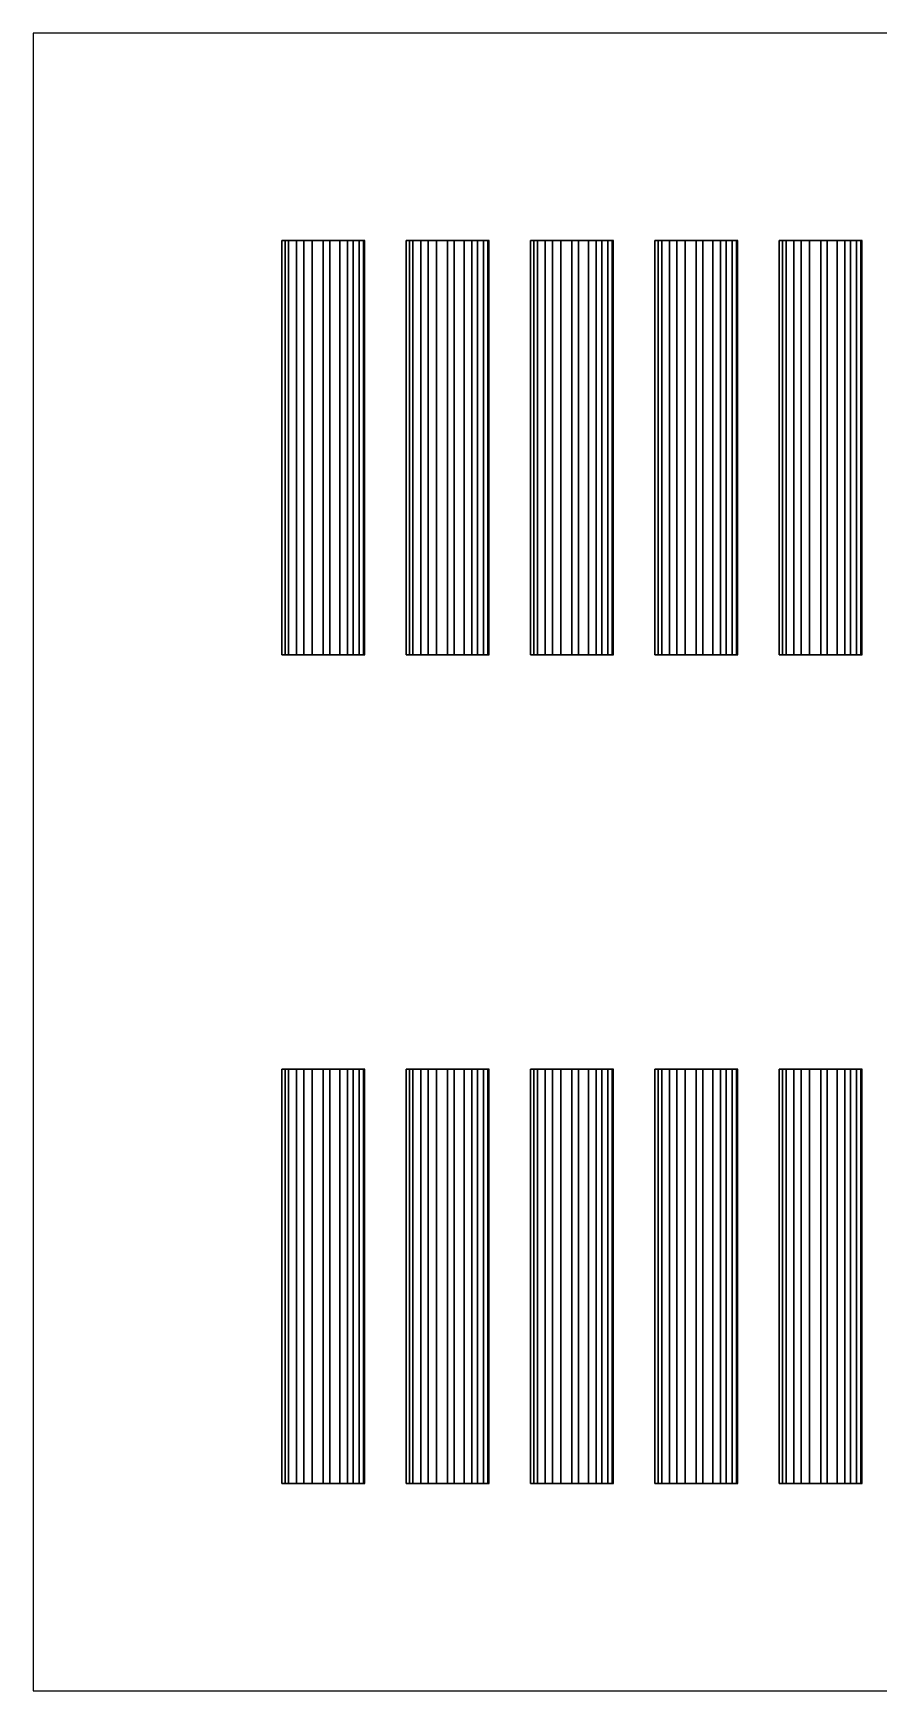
# Model space of a CAD drawing. Header units: millimetres. Extents: x 0 to 25, y -20 to 0.
# Drawn here: x 0 to 10.2, y -20 to 0 of the extents above; entities that cross this region are included whole.
import ezdxf

# ---------------------------------------------------------------- set-up
doc = ezdxf.new("R2010")
doc.units = ezdxf.units.MM

msp = doc.modelspace()

# ---------------------------------------------------------------- linework, layer by layer
at = {"extrusion": (0, 1, -2e-16)}
for centre in [(-3.5, 0.5, -2.5), (-5, 0.5, -2.5), (-6.5, 0.5, -2.5), (-8, 0.5, -2.5), (-9.5, 0.5, -2.5), (-3.5, 0.5, -7.5), (-5, 0.5, -7.5), (-6.5, 0.5, -7.5), (-8, 0.5, -7.5), (-9.5, 0.5, -7.5)]:
    msp.add_circle(centre, 0.5, dxfattribs=at)
at = {"extrusion": (0, -1, -2e-16)}
for centre in [(3.5, 0.5, 12.5), (5, 0.5, 12.5), (6.5, 0.5, 12.5), (8, 0.5, 12.5), (9.5, 0.5, 12.5), (3.5, 0.5, 17.5), (5, 0.5, 17.5), (6.5, 0.5, 17.5), (8, 0.5, 17.5), (9.5, 0.5, 17.5)]:
    msp.add_circle(centre, 0.5, dxfattribs=at)
for points in [[(25, -20), (25, 0), (0, 0), (0, -20)], [(4, -2.5, 0.5), (3.5, -2.5), (3, -2.5, 0.5), (3.5, -2.5, 1)], [(3.379, -2.5, 0.985), (3.015, -2.5, 0.621), (3, -2.5, 0.5), (3.5, -2.5, 1)], [(3.015, -2.5, 0.621), (3, -2.5, 0.5), (3.5, -2.5, 1), (3.379, -2.5, 0.985)], [(3.5, -2.5), (3, -2.5, 0.5), (3.015, -2.5, 0.379), (3.379, -2.5, 0.015)], [(3.379, -2.5, 0.015), (3.5, -2.5), (3, -2.5, 0.5), (3.015, -2.5, 0.379)], [(3.04, -7.5, 0.304), (3.001, -7.5, 0.537), (3.001, -2.5, 0.537), (3.04, -2.5, 0.304)], [(3.001, -7.5, 0.537), (3.082, -7.5, 0.774), (3.082, -2.5, 0.774), (3.001, -2.5, 0.537)], [(3.194, -2.5, 0.896), (3.104, -2.5, 0.806), (3.015, -2.5, 0.621), (3.379, -2.5, 0.985)], [(3.379, -2.5, 0.015), (3.015, -2.5, 0.379), (3.104, -2.5, 0.194), (3.194, -2.5, 0.104)], [(3.177, -7.5, 0.119), (3.04, -7.5, 0.304), (3.04, -2.5, 0.304), (3.177, -2.5, 0.119)], [(3.082, -7.5, 0.774), (3.266, -7.5, 0.942), (3.266, -2.5, 0.942), (3.082, -2.5, 0.774)], [(3.367, -7.5, 0.018), (3.177, -7.5, 0.119), (3.177, -2.5, 0.119), (3.367, -2.5, 0.018)], [(3.266, -7.5, 0.942), (3.5, -7.5, 1), (3.5, -2.5, 1), (3.266, -2.5, 0.942)], [(3.577, -7.5, 0.006), (3.367, -7.5, 0.018), (3.367, -2.5, 0.018), (3.577, -2.5, 0.006)], [(3.5, -2.5, 1), (3.5, -7.5, 1), (3.698, -7.5, 0.959), (3.698, -2.5, 0.959)], [(4, -2.5, 0.5), (3.5, -2.5), (3.621, -2.5, 0.015), (3.985, -2.5, 0.379)], [(3.985, -2.5, 0.379), (4, -2.5, 0.5), (3.5, -2.5), (3.621, -2.5, 0.015)], [(3.985, -2.5, 0.621), (3.621, -2.5, 0.985), (3.5, -2.5, 1), (4, -2.5, 0.5)], [(3.621, -2.5, 0.985), (3.5, -2.5, 1), (4, -2.5, 0.5), (3.985, -2.5, 0.621)], [(3.793, -7.5, 0.095), (3.577, -7.5, 0.006), (3.577, -2.5, 0.006), (3.793, -2.5, 0.095)], [(3.985, -2.5, 0.379), (3.621, -2.5, 0.015), (3.806, -2.5, 0.104), (3.896, -2.5, 0.194)], [(3.896, -2.5, 0.806), (3.806, -2.5, 0.896), (3.621, -2.5, 0.985), (3.985, -2.5, 0.621)], [(3.698, -2.5, 0.959), (3.698, -7.5, 0.959), (3.86, -7.5, 0.847), (3.86, -2.5, 0.847)], [(3.934, -7.5, 0.252), (3.793, -7.5, 0.095), (3.793, -2.5, 0.095), (3.934, -2.5, 0.252)], [(3.86, -7.5, 0.847), (3.984, -7.5, 0.627), (3.984, -2.5, 0.627), (3.86, -2.5, 0.847)], [(3.996, -7.5, 0.441), (3.934, -7.5, 0.252), (3.934, -2.5, 0.252), (3.996, -2.5, 0.441)], [(3.984, -7.5, 0.627), (3.996, -7.5, 0.441), (3.996, -2.5, 0.441), (3.984, -2.5, 0.627)], [(5.5, -2.5, 0.5), (5, -2.5), (4.5, -2.5, 0.5), (5, -2.5, 1)], [(4.879, -2.5, 0.985), (4.515, -2.5, 0.621), (4.5, -2.5, 0.5), (5, -2.5, 1)], [(4.515, -2.5, 0.621), (4.5, -2.5, 0.5), (5, -2.5, 1), (4.879, -2.5, 0.985)], [(5, -2.5), (4.5, -2.5, 0.5), (4.515, -2.5, 0.379), (4.879, -2.5, 0.015)], [(4.879, -2.5, 0.015), (5, -2.5), (4.5, -2.5, 0.5), (4.515, -2.5, 0.379)], [(4.54, -7.5, 0.304), (4.501, -7.5, 0.537), (4.501, -2.5, 0.537), (4.54, -2.5, 0.304)], [(4.501, -7.5, 0.537), (4.582, -7.5, 0.774), (4.582, -2.5, 0.774), (4.501, -2.5, 0.537)], [(4.694, -2.5, 0.896), (4.604, -2.5, 0.806), (4.515, -2.5, 0.621), (4.879, -2.5, 0.985)], [(4.879, -2.5, 0.015), (4.515, -2.5, 0.379), (4.604, -2.5, 0.194), (4.694, -2.5, 0.104)], [(4.677, -7.5, 0.119), (4.54, -7.5, 0.304), (4.54, -2.5, 0.304), (4.677, -2.5, 0.119)], [(4.582, -7.5, 0.774), (4.766, -7.5, 0.942), (4.766, -2.5, 0.942), (4.582, -2.5, 0.774)], [(4.867, -7.5, 0.018), (4.677, -7.5, 0.119), (4.677, -2.5, 0.119), (4.867, -2.5, 0.018)], [(4.766, -7.5, 0.942), (5, -7.5, 1), (5, -2.5, 1), (4.766, -2.5, 0.942)], [(5.077, -7.5, 0.006), (4.867, -7.5, 0.018), (4.867, -2.5, 0.018), (5.077, -2.5, 0.006)], [(5, -2.5, 1), (5, -7.5, 1), (5.198, -7.5, 0.959), (5.198, -2.5, 0.959)], [(5.5, -2.5, 0.5), (5, -2.5), (5.121, -2.5, 0.015), (5.485, -2.5, 0.379)], [(5.485, -2.5, 0.379), (5.5, -2.5, 0.5), (5, -2.5), (5.121, -2.5, 0.015)], [(5.485, -2.5, 0.621), (5.121, -2.5, 0.985), (5, -2.5, 1), (5.5, -2.5, 0.5)], [(5.121, -2.5, 0.985), (5, -2.5, 1), (5.5, -2.5, 0.5), (5.485, -2.5, 0.621)], [(5.293, -7.5, 0.095), (5.077, -7.5, 0.006), (5.077, -2.5, 0.006), (5.293, -2.5, 0.095)], [(5.485, -2.5, 0.379), (5.121, -2.5, 0.015), (5.306, -2.5, 0.104), (5.396, -2.5, 0.194)], [(5.396, -2.5, 0.806), (5.306, -2.5, 0.896), (5.121, -2.5, 0.985), (5.485, -2.5, 0.621)], [(5.198, -2.5, 0.959), (5.198, -7.5, 0.959), (5.36, -7.5, 0.847), (5.36, -2.5, 0.847)], [(5.434, -7.5, 0.252), (5.293, -7.5, 0.095), (5.293, -2.5, 0.095), (5.434, -2.5, 0.252)], [(5.36, -7.5, 0.847), (5.484, -7.5, 0.627), (5.484, -2.5, 0.627), (5.36, -2.5, 0.847)], [(5.496, -7.5, 0.441), (5.434, -7.5, 0.252), (5.434, -2.5, 0.252), (5.496, -2.5, 0.441)], [(5.484, -7.5, 0.627), (5.496, -7.5, 0.441), (5.496, -2.5, 0.441), (5.484, -2.5, 0.627)], [(7, -2.5, 0.5), (6.5, -2.5), (6, -2.5, 0.5), (6.5, -2.5, 1)], [(6.379, -2.5, 0.985), (6.015, -2.5, 0.621), (6, -2.5, 0.5), (6.5, -2.5, 1)], [(6.015, -2.5, 0.621), (6, -2.5, 0.5), (6.5, -2.5, 1), (6.379, -2.5, 0.985)], [(6.5, -2.5), (6, -2.5, 0.5), (6.015, -2.5, 0.379), (6.379, -2.5, 0.015)], [(6.379, -2.5, 0.015), (6.5, -2.5), (6, -2.5, 0.5), (6.015, -2.5, 0.379)], [(6.04, -7.5, 0.304), (6.001, -7.5, 0.537), (6.001, -2.5, 0.537), (6.04, -2.5, 0.304)], [(6.001, -7.5, 0.537), (6.082, -7.5, 0.774), (6.082, -2.5, 0.774), (6.001, -2.5, 0.537)], [(6.194, -2.5, 0.896), (6.104, -2.5, 0.806), (6.015, -2.5, 0.621), (6.379, -2.5, 0.985)], [(6.379, -2.5, 0.015), (6.015, -2.5, 0.379), (6.104, -2.5, 0.194), (6.194, -2.5, 0.104)], [(6.177, -7.5, 0.119), (6.04, -7.5, 0.304), (6.04, -2.5, 0.304), (6.177, -2.5, 0.119)], [(6.082, -7.5, 0.774), (6.266, -7.5, 0.942), (6.266, -2.5, 0.942), (6.082, -2.5, 0.774)], [(6.367, -7.5, 0.018), (6.177, -7.5, 0.119), (6.177, -2.5, 0.119), (6.367, -2.5, 0.018)], [(6.266, -7.5, 0.942), (6.5, -7.5, 1), (6.5, -2.5, 1), (6.266, -2.5, 0.942)], [(6.577, -7.5, 0.006), (6.367, -7.5, 0.018), (6.367, -2.5, 0.018), (6.577, -2.5, 0.006)], [(6.5, -2.5, 1), (6.5, -7.5, 1), (6.698, -7.5, 0.959), (6.698, -2.5, 0.959)], [(7, -2.5, 0.5), (6.5, -2.5), (6.621, -2.5, 0.015), (6.985, -2.5, 0.379)], [(6.985, -2.5, 0.379), (7, -2.5, 0.5), (6.5, -2.5), (6.621, -2.5, 0.015)], [(6.985, -2.5, 0.621), (6.621, -2.5, 0.985), (6.5, -2.5, 1), (7, -2.5, 0.5)], [(6.621, -2.5, 0.985), (6.5, -2.5, 1), (7, -2.5, 0.5), (6.985, -2.5, 0.621)], [(6.793, -7.5, 0.095), (6.577, -7.5, 0.006), (6.577, -2.5, 0.006), (6.793, -2.5, 0.095)], [(6.985, -2.5, 0.379), (6.621, -2.5, 0.015), (6.806, -2.5, 0.104), (6.896, -2.5, 0.194)], [(6.896, -2.5, 0.806), (6.806, -2.5, 0.896), (6.621, -2.5, 0.985), (6.985, -2.5, 0.621)], [(6.698, -2.5, 0.959), (6.698, -7.5, 0.959), (6.86, -7.5, 0.847), (6.86, -2.5, 0.847)], [(6.934, -7.5, 0.252), (6.793, -7.5, 0.095), (6.793, -2.5, 0.095), (6.934, -2.5, 0.252)], [(6.86, -7.5, 0.847), (6.984, -7.5, 0.627), (6.984, -2.5, 0.627), (6.86, -2.5, 0.847)], [(6.996, -7.5, 0.441), (6.934, -7.5, 0.252), (6.934, -2.5, 0.252), (6.996, -2.5, 0.441)], [(6.984, -7.5, 0.627), (6.996, -7.5, 0.441), (6.996, -2.5, 0.441), (6.984, -2.5, 0.627)], [(8.5, -2.5, 0.5), (8, -2.5), (7.5, -2.5, 0.5), (8, -2.5, 1)], [(7.879, -2.5, 0.985), (7.515, -2.5, 0.621), (7.5, -2.5, 0.5), (8, -2.5, 1)], [(7.515, -2.5, 0.621), (7.5, -2.5, 0.5), (8, -2.5, 1), (7.879, -2.5, 0.985)], [(8, -2.5), (7.5, -2.5, 0.5), (7.515, -2.5, 0.379), (7.879, -2.5, 0.015)], [(7.879, -2.5, 0.015), (8, -2.5), (7.5, -2.5, 0.5), (7.515, -2.5, 0.379)], [(7.54, -7.5, 0.304), (7.501, -7.5, 0.537), (7.501, -2.5, 0.537), (7.54, -2.5, 0.304)], [(7.501, -7.5, 0.537), (7.582, -7.5, 0.774), (7.582, -2.5, 0.774), (7.501, -2.5, 0.537)], [(7.694, -2.5, 0.896), (7.604, -2.5, 0.806), (7.515, -2.5, 0.621), (7.879, -2.5, 0.985)], [(7.879, -2.5, 0.015), (7.515, -2.5, 0.379), (7.604, -2.5, 0.194), (7.694, -2.5, 0.104)], [(7.677, -7.5, 0.119), (7.54, -7.5, 0.304), (7.54, -2.5, 0.304), (7.677, -2.5, 0.119)], [(7.582, -7.5, 0.774), (7.766, -7.5, 0.942), (7.766, -2.5, 0.942), (7.582, -2.5, 0.774)], [(7.867, -7.5, 0.018), (7.677, -7.5, 0.119), (7.677, -2.5, 0.119), (7.867, -2.5, 0.018)], [(7.766, -7.5, 0.942), (8, -7.5, 1), (8, -2.5, 1), (7.766, -2.5, 0.942)], [(8.077, -7.5, 0.006), (7.867, -7.5, 0.018), (7.867, -2.5, 0.018), (8.077, -2.5, 0.006)], [(8, -2.5, 1), (8, -7.5, 1), (8.198, -7.5, 0.959), (8.198, -2.5, 0.959)], [(8.5, -2.5, 0.5), (8, -2.5), (8.121, -2.5, 0.015), (8.485, -2.5, 0.379)], [(8.485, -2.5, 0.379), (8.5, -2.5, 0.5), (8, -2.5), (8.121, -2.5, 0.015)], [(8.485, -2.5, 0.621), (8.121, -2.5, 0.985), (8, -2.5, 1), (8.5, -2.5, 0.5)], [(8.121, -2.5, 0.985), (8, -2.5, 1), (8.5, -2.5, 0.5), (8.485, -2.5, 0.621)], [(8.293, -7.5, 0.095), (8.077, -7.5, 0.006), (8.077, -2.5, 0.006), (8.293, -2.5, 0.095)], [(8.485, -2.5, 0.379), (8.121, -2.5, 0.015), (8.306, -2.5, 0.104), (8.396, -2.5, 0.194)], [(8.396, -2.5, 0.806), (8.306, -2.5, 0.896), (8.121, -2.5, 0.985), (8.485, -2.5, 0.621)], [(8.198, -2.5, 0.959), (8.198, -7.5, 0.959), (8.36, -7.5, 0.847), (8.36, -2.5, 0.847)], [(8.434, -7.5, 0.252), (8.293, -7.5, 0.095), (8.293, -2.5, 0.095), (8.434, -2.5, 0.252)], [(8.36, -7.5, 0.847), (8.484, -7.5, 0.627), (8.484, -2.5, 0.627), (8.36, -2.5, 0.847)], [(8.496, -7.5, 0.441), (8.434, -7.5, 0.252), (8.434, -2.5, 0.252), (8.496, -2.5, 0.441)], [(8.484, -7.5, 0.627), (8.496, -7.5, 0.441), (8.496, -2.5, 0.441), (8.484, -2.5, 0.627)], [(10, -2.5, 0.5), (9.5, -2.5), (9, -2.5, 0.5), (9.5, -2.5, 1)], [(9.379, -2.5, 0.985), (9.015, -2.5, 0.621), (9, -2.5, 0.5), (9.5, -2.5, 1)], [(9.015, -2.5, 0.621), (9, -2.5, 0.5), (9.5, -2.5, 1), (9.379, -2.5, 0.985)], [(9.5, -2.5), (9, -2.5, 0.5), (9.015, -2.5, 0.379), (9.379, -2.5, 0.015)], [(9.379, -2.5, 0.015), (9.5, -2.5), (9, -2.5, 0.5), (9.015, -2.5, 0.379)], [(9.04, -7.5, 0.304), (9.001, -7.5, 0.537), (9.001, -2.5, 0.537), (9.04, -2.5, 0.304)], [(9.001, -7.5, 0.537), (9.082, -7.5, 0.774), (9.082, -2.5, 0.774), (9.001, -2.5, 0.537)], [(9.194, -2.5, 0.896), (9.104, -2.5, 0.806), (9.015, -2.5, 0.621), (9.379, -2.5, 0.985)], [(9.379, -2.5, 0.015), (9.015, -2.5, 0.379), (9.104, -2.5, 0.194), (9.194, -2.5, 0.104)], [(9.177, -7.5, 0.119), (9.04, -7.5, 0.304), (9.04, -2.5, 0.304), (9.177, -2.5, 0.119)], [(9.082, -7.5, 0.774), (9.266, -7.5, 0.942), (9.266, -2.5, 0.942), (9.082, -2.5, 0.774)], [(9.367, -7.5, 0.018), (9.177, -7.5, 0.119), (9.177, -2.5, 0.119), (9.367, -2.5, 0.018)], [(9.266, -7.5, 0.942), (9.5, -7.5, 1), (9.5, -2.5, 1), (9.266, -2.5, 0.942)], [(9.577, -7.5, 0.006), (9.367, -7.5, 0.018), (9.367, -2.5, 0.018), (9.577, -2.5, 0.006)], [(9.5, -2.5, 1), (9.5, -7.5, 1), (9.698, -7.5, 0.959), (9.698, -2.5, 0.959)], [(10, -2.5, 0.5), (9.5, -2.5), (9.621, -2.5, 0.015), (9.985, -2.5, 0.379)], [(9.985, -2.5, 0.379), (10, -2.5, 0.5), (9.5, -2.5), (9.621, -2.5, 0.015)], [(9.985, -2.5, 0.621), (9.621, -2.5, 0.985), (9.5, -2.5, 1), (10, -2.5, 0.5)], [(9.621, -2.5, 0.985), (9.5, -2.5, 1), (10, -2.5, 0.5), (9.985, -2.5, 0.621)], [(9.793, -7.5, 0.095), (9.577, -7.5, 0.006), (9.577, -2.5, 0.006), (9.793, -2.5, 0.095)], [(9.985, -2.5, 0.379), (9.621, -2.5, 0.015), (9.806, -2.5, 0.104), (9.896, -2.5, 0.194)], [(9.896, -2.5, 0.806), (9.806, -2.5, 0.896), (9.621, -2.5, 0.985), (9.985, -2.5, 0.621)], [(9.698, -2.5, 0.959), (9.698, -7.5, 0.959), (9.86, -7.5, 0.847), (9.86, -2.5, 0.847)], [(9.934, -7.5, 0.252), (9.793, -7.5, 0.095), (9.793, -2.5, 0.095), (9.934, -2.5, 0.252)], [(9.86, -7.5, 0.847), (9.984, -7.5, 0.627), (9.984, -2.5, 0.627), (9.86, -2.5, 0.847)], [(9.996, -7.5, 0.441), (9.934, -7.5, 0.252), (9.934, -2.5, 0.252), (9.996, -2.5, 0.441)], [(9.984, -7.5, 0.627), (9.996, -7.5, 0.441), (9.996, -2.5, 0.441), (9.984, -2.5, 0.627)], [(4, -7.5, 0.5), (3.5, -7.5), (3, -7.5, 0.5), (3.5, -7.5, 1)], [(3.379, -7.5, 0.985), (3.015, -7.5, 0.621), (3, -7.5, 0.5), (3.5, -7.5, 1)], [(3.015, -7.5, 0.621), (3, -7.5, 0.5), (3.5, -7.5, 1), (3.379, -7.5, 0.985)], [(3.5, -7.5), (3, -7.5, 0.5), (3.015, -7.5, 0.379), (3.379, -7.5, 0.015)], [(3.379, -7.5, 0.015), (3.5, -7.5), (3, -7.5, 0.5), (3.015, -7.5, 0.379)], [(3.194, -7.5, 0.896), (3.104, -7.5, 0.806), (3.015, -7.5, 0.621), (3.379, -7.5, 0.985)], [(3.379, -7.5, 0.015), (3.015, -7.5, 0.379), (3.104, -7.5, 0.194), (3.194, -7.5, 0.104)], [(4, -7.5, 0.5), (3.5, -7.5), (3.621, -7.5, 0.015), (3.985, -7.5, 0.379)], [(3.985, -7.5, 0.379), (4, -7.5, 0.5), (3.5, -7.5), (3.621, -7.5, 0.015)], [(3.985, -7.5, 0.621), (3.621, -7.5, 0.985), (3.5, -7.5, 1), (4, -7.5, 0.5)], [(3.621, -7.5, 0.985), (3.5, -7.5, 1), (4, -7.5, 0.5), (3.985, -7.5, 0.621)], [(3.985, -7.5, 0.379), (3.621, -7.5, 0.015), (3.806, -7.5, 0.104), (3.896, -7.5, 0.194)], [(3.896, -7.5, 0.806), (3.806, -7.5, 0.896), (3.621, -7.5, 0.985), (3.985, -7.5, 0.621)], [(5.5, -7.5, 0.5), (5, -7.5), (4.5, -7.5, 0.5), (5, -7.5, 1)], [(4.879, -7.5, 0.985), (4.515, -7.5, 0.621), (4.5, -7.5, 0.5), (5, -7.5, 1)], [(4.515, -7.5, 0.621), (4.5, -7.5, 0.5), (5, -7.5, 1), (4.879, -7.5, 0.985)], [(5, -7.5), (4.5, -7.5, 0.5), (4.515, -7.5, 0.379), (4.879, -7.5, 0.015)], [(4.879, -7.5, 0.015), (5, -7.5), (4.5, -7.5, 0.5), (4.515, -7.5, 0.379)], [(4.694, -7.5, 0.896), (4.604, -7.5, 0.806), (4.515, -7.5, 0.621), (4.879, -7.5, 0.985)], [(4.879, -7.5, 0.015), (4.515, -7.5, 0.379), (4.604, -7.5, 0.194), (4.694, -7.5, 0.104)], [(5.5, -7.5, 0.5), (5, -7.5), (5.121, -7.5, 0.015), (5.485, -7.5, 0.379)], [(5.485, -7.5, 0.379), (5.5, -7.5, 0.5), (5, -7.5), (5.121, -7.5, 0.015)], [(5.485, -7.5, 0.621), (5.121, -7.5, 0.985), (5, -7.5, 1), (5.5, -7.5, 0.5)], [(5.121, -7.5, 0.985), (5, -7.5, 1), (5.5, -7.5, 0.5), (5.485, -7.5, 0.621)], [(5.485, -7.5, 0.379), (5.121, -7.5, 0.015), (5.306, -7.5, 0.104), (5.396, -7.5, 0.194)], [(5.396, -7.5, 0.806), (5.306, -7.5, 0.896), (5.121, -7.5, 0.985), (5.485, -7.5, 0.621)], [(7, -7.5, 0.5), (6.5, -7.5), (6, -7.5, 0.5), (6.5, -7.5, 1)], [(6.379, -7.5, 0.985), (6.015, -7.5, 0.621), (6, -7.5, 0.5), (6.5, -7.5, 1)], [(6.015, -7.5, 0.621), (6, -7.5, 0.5), (6.5, -7.5, 1), (6.379, -7.5, 0.985)], [(6.5, -7.5), (6, -7.5, 0.5), (6.015, -7.5, 0.379), (6.379, -7.5, 0.015)], [(6.379, -7.5, 0.015), (6.5, -7.5), (6, -7.5, 0.5), (6.015, -7.5, 0.379)], [(6.194, -7.5, 0.896), (6.104, -7.5, 0.806), (6.015, -7.5, 0.621), (6.379, -7.5, 0.985)], [(6.379, -7.5, 0.015), (6.015, -7.5, 0.379), (6.104, -7.5, 0.194), (6.194, -7.5, 0.104)], [(7, -7.5, 0.5), (6.5, -7.5), (6.621, -7.5, 0.015), (6.985, -7.5, 0.379)], [(6.985, -7.5, 0.379), (7, -7.5, 0.5), (6.5, -7.5), (6.621, -7.5, 0.015)], [(6.985, -7.5, 0.621), (6.621, -7.5, 0.985), (6.5, -7.5, 1), (7, -7.5, 0.5)], [(6.621, -7.5, 0.985), (6.5, -7.5, 1), (7, -7.5, 0.5), (6.985, -7.5, 0.621)], [(6.985, -7.5, 0.379), (6.621, -7.5, 0.015), (6.806, -7.5, 0.104), (6.896, -7.5, 0.194)], [(6.896, -7.5, 0.806), (6.806, -7.5, 0.896), (6.621, -7.5, 0.985), (6.985, -7.5, 0.621)], [(8.5, -7.5, 0.5), (8, -7.5), (7.5, -7.5, 0.5), (8, -7.5, 1)], [(7.879, -7.5, 0.985), (7.515, -7.5, 0.621), (7.5, -7.5, 0.5), (8, -7.5, 1)], [(7.515, -7.5, 0.621), (7.5, -7.5, 0.5), (8, -7.5, 1), (7.879, -7.5, 0.985)], [(8, -7.5), (7.5, -7.5, 0.5), (7.515, -7.5, 0.379), (7.879, -7.5, 0.015)], [(7.879, -7.5, 0.015), (8, -7.5), (7.5, -7.5, 0.5), (7.515, -7.5, 0.379)], [(7.694, -7.5, 0.896), (7.604, -7.5, 0.806), (7.515, -7.5, 0.621), (7.879, -7.5, 0.985)], [(7.879, -7.5, 0.015), (7.515, -7.5, 0.379), (7.604, -7.5, 0.194), (7.694, -7.5, 0.104)], [(8.5, -7.5, 0.5), (8, -7.5), (8.121, -7.5, 0.015), (8.485, -7.5, 0.379)], [(8.485, -7.5, 0.379), (8.5, -7.5, 0.5), (8, -7.5), (8.121, -7.5, 0.015)], [(8.485, -7.5, 0.621), (8.121, -7.5, 0.985), (8, -7.5, 1), (8.5, -7.5, 0.5)], [(8.121, -7.5, 0.985), (8, -7.5, 1), (8.5, -7.5, 0.5), (8.485, -7.5, 0.621)], [(8.485, -7.5, 0.379), (8.121, -7.5, 0.015), (8.306, -7.5, 0.104), (8.396, -7.5, 0.194)], [(8.396, -7.5, 0.806), (8.306, -7.5, 0.896), (8.121, -7.5, 0.985), (8.485, -7.5, 0.621)], [(10, -7.5, 0.5), (9.5, -7.5), (9, -7.5, 0.5), (9.5, -7.5, 1)], [(9.379, -7.5, 0.985), (9.015, -7.5, 0.621), (9, -7.5, 0.5), (9.5, -7.5, 1)], [(9.015, -7.5, 0.621), (9, -7.5, 0.5), (9.5, -7.5, 1), (9.379, -7.5, 0.985)], [(9.5, -7.5), (9, -7.5, 0.5), (9.015, -7.5, 0.379), (9.379, -7.5, 0.015)], [(9.379, -7.5, 0.015), (9.5, -7.5), (9, -7.5, 0.5), (9.015, -7.5, 0.379)], [(9.194, -7.5, 0.896), (9.104, -7.5, 0.806), (9.015, -7.5, 0.621), (9.379, -7.5, 0.985)], [(9.379, -7.5, 0.015), (9.015, -7.5, 0.379), (9.104, -7.5, 0.194), (9.194, -7.5, 0.104)], [(10, -7.5, 0.5), (9.5, -7.5), (9.621, -7.5, 0.015), (9.985, -7.5, 0.379)], [(9.985, -7.5, 0.379), (10, -7.5, 0.5), (9.5, -7.5), (9.621, -7.5, 0.015)], [(9.985, -7.5, 0.621), (9.621, -7.5, 0.985), (9.5, -7.5, 1), (10, -7.5, 0.5)], [(9.621, -7.5, 0.985), (9.5, -7.5, 1), (10, -7.5, 0.5), (9.985, -7.5, 0.621)], [(9.985, -7.5, 0.379), (9.621, -7.5, 0.015), (9.806, -7.5, 0.104), (9.896, -7.5, 0.194)], [(9.896, -7.5, 0.806), (9.806, -7.5, 0.896), (9.621, -7.5, 0.985), (9.985, -7.5, 0.621)], [(3.5, -12.5, 1), (3, -12.5, 0.5), (3.5, -12.5), (4, -12.5, 0.5)], [(3.5, -12.5, 1), (3, -12.5, 0.5), (3.015, -12.5, 0.621), (3.379, -12.5, 0.985)], [(3.379, -12.5, 0.985), (3.5, -12.5, 1), (3, -12.5, 0.5), (3.015, -12.5, 0.621)], [(3.379, -12.5, 0.015), (3.015, -12.5, 0.379), (3, -12.5, 0.5), (3.5, -12.5)], [(3.015, -12.5, 0.379), (3, -12.5, 0.5), (3.5, -12.5), (3.379, -12.5, 0.015)], [(3.04, -17.5, 0.304), (3.001, -17.5, 0.537), (3.001, -12.5, 0.537), (3.04, -12.5, 0.304)], [(3.001, -17.5, 0.537), (3.082, -17.5, 0.774), (3.082, -12.5, 0.774), (3.001, -12.5, 0.537)], [(3.379, -12.5, 0.985), (3.015, -12.5, 0.621), (3.104, -12.5, 0.806), (3.194, -12.5, 0.896)], [(3.194, -12.5, 0.104), (3.104, -12.5, 0.194), (3.015, -12.5, 0.379), (3.379, -12.5, 0.015)], [(3.177, -17.5, 0.119), (3.04, -17.5, 0.304), (3.04, -12.5, 0.304), (3.177, -12.5, 0.119)], [(3.082, -17.5, 0.774), (3.266, -17.5, 0.942), (3.266, -12.5, 0.942), (3.082, -12.5, 0.774)], [(3.367, -17.5, 0.018), (3.177, -17.5, 0.119), (3.177, -12.5, 0.119), (3.367, -12.5, 0.018)], [(3.266, -17.5, 0.942), (3.5, -17.5, 1), (3.5, -12.5, 1), (3.266, -12.5, 0.942)], [(3.577, -17.5, 0.006), (3.367, -17.5, 0.018), (3.367, -12.5, 0.018), (3.577, -12.5, 0.006)], [(3.698, -17.5, 0.959), (3.698, -12.5, 0.959), (3.5, -12.5, 1), (3.5, -17.5, 1)], [(3.985, -12.5, 0.379), (3.621, -12.5, 0.015), (3.5, -12.5), (4, -12.5, 0.5)], [(3.621, -12.5, 0.015), (3.5, -12.5), (4, -12.5, 0.5), (3.985, -12.5, 0.379)], [(4, -12.5, 0.5), (3.5, -12.5, 1), (3.621, -12.5, 0.985), (3.985, -12.5, 0.621)], [(3.985, -12.5, 0.621), (4, -12.5, 0.5), (3.5, -12.5, 1), (3.621, -12.5, 0.985)], [(3.793, -17.5, 0.095), (3.577, -17.5, 0.006), (3.577, -12.5, 0.006), (3.793, -12.5, 0.095)], [(3.896, -12.5, 0.194), (3.806, -12.5, 0.104), (3.621, -12.5, 0.015), (3.985, -12.5, 0.379)], [(3.985, -12.5, 0.621), (3.621, -12.5, 0.985), (3.806, -12.5, 0.896), (3.896, -12.5, 0.806)], [(3.86, -17.5, 0.847), (3.86, -12.5, 0.847), (3.698, -12.5, 0.959), (3.698, -17.5, 0.959)], [(3.934, -17.5, 0.252), (3.793, -17.5, 0.095), (3.793, -12.5, 0.095), (3.934, -12.5, 0.252)], [(3.86, -17.5, 0.847), (3.984, -17.5, 0.627), (3.984, -12.5, 0.627), (3.86, -12.5, 0.847)], [(3.996, -17.5, 0.441), (3.934, -17.5, 0.252), (3.934, -12.5, 0.252), (3.996, -12.5, 0.441)], [(3.984, -17.5, 0.627), (3.996, -17.5, 0.441), (3.996, -12.5, 0.441), (3.984, -12.5, 0.627)], [(5, -12.5, 1), (4.5, -12.5, 0.5), (5, -12.5), (5.5, -12.5, 0.5)], [(5, -12.5, 1), (4.5, -12.5, 0.5), (4.515, -12.5, 0.621), (4.879, -12.5, 0.985)], [(4.879, -12.5, 0.985), (5, -12.5, 1), (4.5, -12.5, 0.5), (4.515, -12.5, 0.621)], [(4.879, -12.5, 0.015), (4.515, -12.5, 0.379), (4.5, -12.5, 0.5), (5, -12.5)], [(4.515, -12.5, 0.379), (4.5, -12.5, 0.5), (5, -12.5), (4.879, -12.5, 0.015)], [(4.54, -17.5, 0.304), (4.501, -17.5, 0.537), (4.501, -12.5, 0.537), (4.54, -12.5, 0.304)], [(4.501, -17.5, 0.537), (4.582, -17.5, 0.774), (4.582, -12.5, 0.774), (4.501, -12.5, 0.537)], [(4.879, -12.5, 0.985), (4.515, -12.5, 0.621), (4.604, -12.5, 0.806), (4.694, -12.5, 0.896)], [(4.694, -12.5, 0.104), (4.604, -12.5, 0.194), (4.515, -12.5, 0.379), (4.879, -12.5, 0.015)], [(4.677, -17.5, 0.119), (4.54, -17.5, 0.304), (4.54, -12.5, 0.304), (4.677, -12.5, 0.119)], [(4.582, -17.5, 0.774), (4.766, -17.5, 0.942), (4.766, -12.5, 0.942), (4.582, -12.5, 0.774)], [(4.867, -17.5, 0.018), (4.677, -17.5, 0.119), (4.677, -12.5, 0.119), (4.867, -12.5, 0.018)], [(4.766, -17.5, 0.942), (5, -17.5, 1), (5, -12.5, 1), (4.766, -12.5, 0.942)], [(5.077, -17.5, 0.006), (4.867, -17.5, 0.018), (4.867, -12.5, 0.018), (5.077, -12.5, 0.006)], [(5.198, -17.5, 0.959), (5.198, -12.5, 0.959), (5, -12.5, 1), (5, -17.5, 1)], [(5.485, -12.5, 0.379), (5.121, -12.5, 0.015), (5, -12.5), (5.5, -12.5, 0.5)], [(5.121, -12.5, 0.015), (5, -12.5), (5.5, -12.5, 0.5), (5.485, -12.5, 0.379)], [(5.5, -12.5, 0.5), (5, -12.5, 1), (5.121, -12.5, 0.985), (5.485, -12.5, 0.621)], [(5.485, -12.5, 0.621), (5.5, -12.5, 0.5), (5, -12.5, 1), (5.121, -12.5, 0.985)], [(5.293, -17.5, 0.095), (5.077, -17.5, 0.006), (5.077, -12.5, 0.006), (5.293, -12.5, 0.095)], [(5.396, -12.5, 0.194), (5.306, -12.5, 0.104), (5.121, -12.5, 0.015), (5.485, -12.5, 0.379)], [(5.485, -12.5, 0.621), (5.121, -12.5, 0.985), (5.306, -12.5, 0.896), (5.396, -12.5, 0.806)], [(5.36, -17.5, 0.847), (5.36, -12.5, 0.847), (5.198, -12.5, 0.959), (5.198, -17.5, 0.959)], [(5.434, -17.5, 0.252), (5.293, -17.5, 0.095), (5.293, -12.5, 0.095), (5.434, -12.5, 0.252)], [(5.36, -17.5, 0.847), (5.484, -17.5, 0.627), (5.484, -12.5, 0.627), (5.36, -12.5, 0.847)], [(5.496, -17.5, 0.441), (5.434, -17.5, 0.252), (5.434, -12.5, 0.252), (5.496, -12.5, 0.441)], [(5.484, -17.5, 0.627), (5.496, -17.5, 0.441), (5.496, -12.5, 0.441), (5.484, -12.5, 0.627)], [(6.5, -12.5, 1), (6, -12.5, 0.5), (6.5, -12.5), (7, -12.5, 0.5)], [(6.5, -12.5, 1), (6, -12.5, 0.5), (6.015, -12.5, 0.621), (6.379, -12.5, 0.985)], [(6.379, -12.5, 0.985), (6.5, -12.5, 1), (6, -12.5, 0.5), (6.015, -12.5, 0.621)], [(6.379, -12.5, 0.015), (6.015, -12.5, 0.379), (6, -12.5, 0.5), (6.5, -12.5)], [(6.015, -12.5, 0.379), (6, -12.5, 0.5), (6.5, -12.5), (6.379, -12.5, 0.015)], [(6.04, -17.5, 0.304), (6.001, -17.5, 0.537), (6.001, -12.5, 0.537), (6.04, -12.5, 0.304)], [(6.001, -17.5, 0.537), (6.082, -17.5, 0.774), (6.082, -12.5, 0.774), (6.001, -12.5, 0.537)], [(6.379, -12.5, 0.985), (6.015, -12.5, 0.621), (6.104, -12.5, 0.806), (6.194, -12.5, 0.896)], [(6.194, -12.5, 0.104), (6.104, -12.5, 0.194), (6.015, -12.5, 0.379), (6.379, -12.5, 0.015)], [(6.177, -17.5, 0.119), (6.04, -17.5, 0.304), (6.04, -12.5, 0.304), (6.177, -12.5, 0.119)], [(6.082, -17.5, 0.774), (6.266, -17.5, 0.942), (6.266, -12.5, 0.942), (6.082, -12.5, 0.774)], [(6.367, -17.5, 0.018), (6.177, -17.5, 0.119), (6.177, -12.5, 0.119), (6.367, -12.5, 0.018)], [(6.266, -17.5, 0.942), (6.5, -17.5, 1), (6.5, -12.5, 1), (6.266, -12.5, 0.942)], [(6.577, -17.5, 0.006), (6.367, -17.5, 0.018), (6.367, -12.5, 0.018), (6.577, -12.5, 0.006)], [(6.698, -17.5, 0.959), (6.698, -12.5, 0.959), (6.5, -12.5, 1), (6.5, -17.5, 1)], [(6.985, -12.5, 0.379), (6.621, -12.5, 0.015), (6.5, -12.5), (7, -12.5, 0.5)], [(6.621, -12.5, 0.015), (6.5, -12.5), (7, -12.5, 0.5), (6.985, -12.5, 0.379)], [(7, -12.5, 0.5), (6.5, -12.5, 1), (6.621, -12.5, 0.985), (6.985, -12.5, 0.621)], [(6.985, -12.5, 0.621), (7, -12.5, 0.5), (6.5, -12.5, 1), (6.621, -12.5, 0.985)], [(6.793, -17.5, 0.095), (6.577, -17.5, 0.006), (6.577, -12.5, 0.006), (6.793, -12.5, 0.095)], [(6.896, -12.5, 0.194), (6.806, -12.5, 0.104), (6.621, -12.5, 0.015), (6.985, -12.5, 0.379)], [(6.985, -12.5, 0.621), (6.621, -12.5, 0.985), (6.806, -12.5, 0.896), (6.896, -12.5, 0.806)], [(6.86, -17.5, 0.847), (6.86, -12.5, 0.847), (6.698, -12.5, 0.959), (6.698, -17.5, 0.959)], [(6.934, -17.5, 0.252), (6.793, -17.5, 0.095), (6.793, -12.5, 0.095), (6.934, -12.5, 0.252)], [(6.86, -17.5, 0.847), (6.984, -17.5, 0.627), (6.984, -12.5, 0.627), (6.86, -12.5, 0.847)], [(6.996, -17.5, 0.441), (6.934, -17.5, 0.252), (6.934, -12.5, 0.252), (6.996, -12.5, 0.441)], [(6.984, -17.5, 0.627), (6.996, -17.5, 0.441), (6.996, -12.5, 0.441), (6.984, -12.5, 0.627)], [(8, -12.5, 1), (7.5, -12.5, 0.5), (8, -12.5), (8.5, -12.5, 0.5)], [(8, -12.5, 1), (7.5, -12.5, 0.5), (7.515, -12.5, 0.621), (7.879, -12.5, 0.985)], [(7.879, -12.5, 0.985), (8, -12.5, 1), (7.5, -12.5, 0.5), (7.515, -12.5, 0.621)], [(7.879, -12.5, 0.015), (7.515, -12.5, 0.379), (7.5, -12.5, 0.5), (8, -12.5)], [(7.515, -12.5, 0.379), (7.5, -12.5, 0.5), (8, -12.5), (7.879, -12.5, 0.015)], [(7.54, -17.5, 0.304), (7.501, -17.5, 0.537), (7.501, -12.5, 0.537), (7.54, -12.5, 0.304)], [(7.501, -17.5, 0.537), (7.582, -17.5, 0.774), (7.582, -12.5, 0.774), (7.501, -12.5, 0.537)], [(7.879, -12.5, 0.985), (7.515, -12.5, 0.621), (7.604, -12.5, 0.806), (7.694, -12.5, 0.896)], [(7.694, -12.5, 0.104), (7.604, -12.5, 0.194), (7.515, -12.5, 0.379), (7.879, -12.5, 0.015)], [(7.677, -17.5, 0.119), (7.54, -17.5, 0.304), (7.54, -12.5, 0.304), (7.677, -12.5, 0.119)], [(7.582, -17.5, 0.774), (7.766, -17.5, 0.942), (7.766, -12.5, 0.942), (7.582, -12.5, 0.774)], [(7.867, -17.5, 0.018), (7.677, -17.5, 0.119), (7.677, -12.5, 0.119), (7.867, -12.5, 0.018)], [(7.766, -17.5, 0.942), (8, -17.5, 1), (8, -12.5, 1), (7.766, -12.5, 0.942)], [(8.077, -17.5, 0.006), (7.867, -17.5, 0.018), (7.867, -12.5, 0.018), (8.077, -12.5, 0.006)], [(8.198, -17.5, 0.959), (8.198, -12.5, 0.959), (8, -12.5, 1), (8, -17.5, 1)], [(8.485, -12.5, 0.379), (8.121, -12.5, 0.015), (8, -12.5), (8.5, -12.5, 0.5)], [(8.121, -12.5, 0.015), (8, -12.5), (8.5, -12.5, 0.5), (8.485, -12.5, 0.379)], [(8.5, -12.5, 0.5), (8, -12.5, 1), (8.121, -12.5, 0.985), (8.485, -12.5, 0.621)], [(8.485, -12.5, 0.621), (8.5, -12.5, 0.5), (8, -12.5, 1), (8.121, -12.5, 0.985)], [(8.293, -17.5, 0.095), (8.077, -17.5, 0.006), (8.077, -12.5, 0.006), (8.293, -12.5, 0.095)], [(8.396, -12.5, 0.194), (8.306, -12.5, 0.104), (8.121, -12.5, 0.015), (8.485, -12.5, 0.379)], [(8.485, -12.5, 0.621), (8.121, -12.5, 0.985), (8.306, -12.5, 0.896), (8.396, -12.5, 0.806)], [(8.36, -17.5, 0.847), (8.36, -12.5, 0.847), (8.198, -12.5, 0.959), (8.198, -17.5, 0.959)], [(8.434, -17.5, 0.252), (8.293, -17.5, 0.095), (8.293, -12.5, 0.095), (8.434, -12.5, 0.252)], [(8.36, -17.5, 0.847), (8.484, -17.5, 0.627), (8.484, -12.5, 0.627), (8.36, -12.5, 0.847)], [(8.496, -17.5, 0.441), (8.434, -17.5, 0.252), (8.434, -12.5, 0.252), (8.496, -12.5, 0.441)], [(8.484, -17.5, 0.627), (8.496, -17.5, 0.441), (8.496, -12.5, 0.441), (8.484, -12.5, 0.627)], [(9.5, -12.5, 1), (9, -12.5, 0.5), (9.5, -12.5), (10, -12.5, 0.5)], [(9.5, -12.5, 1), (9, -12.5, 0.5), (9.015, -12.5, 0.621), (9.379, -12.5, 0.985)], [(9.379, -12.5, 0.985), (9.5, -12.5, 1), (9, -12.5, 0.5), (9.015, -12.5, 0.621)], [(9.379, -12.5, 0.015), (9.015, -12.5, 0.379), (9, -12.5, 0.5), (9.5, -12.5)], [(9.015, -12.5, 0.379), (9, -12.5, 0.5), (9.5, -12.5), (9.379, -12.5, 0.015)], [(9.04, -17.5, 0.304), (9.001, -17.5, 0.537), (9.001, -12.5, 0.537), (9.04, -12.5, 0.304)], [(9.001, -17.5, 0.537), (9.082, -17.5, 0.774), (9.082, -12.5, 0.774), (9.001, -12.5, 0.537)], [(9.379, -12.5, 0.985), (9.015, -12.5, 0.621), (9.104, -12.5, 0.806), (9.194, -12.5, 0.896)], [(9.194, -12.5, 0.104), (9.104, -12.5, 0.194), (9.015, -12.5, 0.379), (9.379, -12.5, 0.015)], [(9.177, -17.5, 0.119), (9.04, -17.5, 0.304), (9.04, -12.5, 0.304), (9.177, -12.5, 0.119)], [(9.082, -17.5, 0.774), (9.266, -17.5, 0.942), (9.266, -12.5, 0.942), (9.082, -12.5, 0.774)], [(9.367, -17.5, 0.018), (9.177, -17.5, 0.119), (9.177, -12.5, 0.119), (9.367, -12.5, 0.018)], [(9.266, -17.5, 0.942), (9.5, -17.5, 1), (9.5, -12.5, 1), (9.266, -12.5, 0.942)], [(9.577, -17.5, 0.006), (9.367, -17.5, 0.018), (9.367, -12.5, 0.018), (9.577, -12.5, 0.006)], [(9.698, -17.5, 0.959), (9.698, -12.5, 0.959), (9.5, -12.5, 1), (9.5, -17.5, 1)], [(9.985, -12.5, 0.379), (9.621, -12.5, 0.015), (9.5, -12.5), (10, -12.5, 0.5)], [(9.621, -12.5, 0.015), (9.5, -12.5), (10, -12.5, 0.5), (9.985, -12.5, 0.379)], [(10, -12.5, 0.5), (9.5, -12.5, 1), (9.621, -12.5, 0.985), (9.985, -12.5, 0.621)], [(9.985, -12.5, 0.621), (10, -12.5, 0.5), (9.5, -12.5, 1), (9.621, -12.5, 0.985)], [(9.793, -17.5, 0.095), (9.577, -17.5, 0.006), (9.577, -12.5, 0.006), (9.793, -12.5, 0.095)], [(9.896, -12.5, 0.194), (9.806, -12.5, 0.104), (9.621, -12.5, 0.015), (9.985, -12.5, 0.379)], [(9.985, -12.5, 0.621), (9.621, -12.5, 0.985), (9.806, -12.5, 0.896), (9.896, -12.5, 0.806)], [(9.86, -17.5, 0.847), (9.86, -12.5, 0.847), (9.698, -12.5, 0.959), (9.698, -17.5, 0.959)], [(9.934, -17.5, 0.252), (9.793, -17.5, 0.095), (9.793, -12.5, 0.095), (9.934, -12.5, 0.252)], [(9.86, -17.5, 0.847), (9.984, -17.5, 0.627), (9.984, -12.5, 0.627), (9.86, -12.5, 0.847)], [(9.996, -17.5, 0.441), (9.934, -17.5, 0.252), (9.934, -12.5, 0.252), (9.996, -12.5, 0.441)], [(9.984, -17.5, 0.627), (9.996, -17.5, 0.441), (9.996, -12.5, 0.441), (9.984, -12.5, 0.627)], [(3.5, -17.5, 1), (3, -17.5, 0.5), (3.5, -17.5), (4, -17.5, 0.5)], [(3.5, -17.5, 1), (3, -17.5, 0.5), (3.015, -17.5, 0.621), (3.379, -17.5, 0.985)], [(3.379, -17.5, 0.985), (3.5, -17.5, 1), (3, -17.5, 0.5), (3.015, -17.5, 0.621)], [(3.379, -17.5, 0.015), (3.015, -17.5, 0.379), (3, -17.5, 0.5), (3.5, -17.5)], [(3.015, -17.5, 0.379), (3, -17.5, 0.5), (3.5, -17.5), (3.379, -17.5, 0.015)], [(3.379, -17.5, 0.985), (3.015, -17.5, 0.621), (3.104, -17.5, 0.806), (3.194, -17.5, 0.896)], [(3.194, -17.5, 0.104), (3.104, -17.5, 0.194), (3.015, -17.5, 0.379), (3.379, -17.5, 0.015)], [(3.985, -17.5, 0.379), (3.621, -17.5, 0.015), (3.5, -17.5), (4, -17.5, 0.5)], [(3.621, -17.5, 0.015), (3.5, -17.5), (4, -17.5, 0.5), (3.985, -17.5, 0.379)], [(4, -17.5, 0.5), (3.5, -17.5, 1), (3.621, -17.5, 0.985), (3.985, -17.5, 0.621)], [(3.985, -17.5, 0.621), (4, -17.5, 0.5), (3.5, -17.5, 1), (3.621, -17.5, 0.985)], [(3.896, -17.5, 0.194), (3.806, -17.5, 0.104), (3.621, -17.5, 0.015), (3.985, -17.5, 0.379)], [(3.985, -17.5, 0.621), (3.621, -17.5, 0.985), (3.806, -17.5, 0.896), (3.896, -17.5, 0.806)], [(5, -17.5, 1), (4.5, -17.5, 0.5), (5, -17.5), (5.5, -17.5, 0.5)], [(5, -17.5, 1), (4.5, -17.5, 0.5), (4.515, -17.5, 0.621), (4.879, -17.5, 0.985)], [(4.879, -17.5, 0.985), (5, -17.5, 1), (4.5, -17.5, 0.5), (4.515, -17.5, 0.621)], [(4.879, -17.5, 0.015), (4.515, -17.5, 0.379), (4.5, -17.5, 0.5), (5, -17.5)], [(4.515, -17.5, 0.379), (4.5, -17.5, 0.5), (5, -17.5), (4.879, -17.5, 0.015)], [(4.879, -17.5, 0.985), (4.515, -17.5, 0.621), (4.604, -17.5, 0.806), (4.694, -17.5, 0.896)], [(4.694, -17.5, 0.104), (4.604, -17.5, 0.194), (4.515, -17.5, 0.379), (4.879, -17.5, 0.015)], [(5.485, -17.5, 0.379), (5.121, -17.5, 0.015), (5, -17.5), (5.5, -17.5, 0.5)], [(5.121, -17.5, 0.015), (5, -17.5), (5.5, -17.5, 0.5), (5.485, -17.5, 0.379)], [(5.5, -17.5, 0.5), (5, -17.5, 1), (5.121, -17.5, 0.985), (5.485, -17.5, 0.621)], [(5.485, -17.5, 0.621), (5.5, -17.5, 0.5), (5, -17.5, 1), (5.121, -17.5, 0.985)], [(5.396, -17.5, 0.194), (5.306, -17.5, 0.104), (5.121, -17.5, 0.015), (5.485, -17.5, 0.379)], [(5.485, -17.5, 0.621), (5.121, -17.5, 0.985), (5.306, -17.5, 0.896), (5.396, -17.5, 0.806)], [(6.5, -17.5, 1), (6, -17.5, 0.5), (6.5, -17.5), (7, -17.5, 0.5)], [(6.5, -17.5, 1), (6, -17.5, 0.5), (6.015, -17.5, 0.621), (6.379, -17.5, 0.985)], [(6.379, -17.5, 0.985), (6.5, -17.5, 1), (6, -17.5, 0.5), (6.015, -17.5, 0.621)], [(6.379, -17.5, 0.015), (6.015, -17.5, 0.379), (6, -17.5, 0.5), (6.5, -17.5)], [(6.015, -17.5, 0.379), (6, -17.5, 0.5), (6.5, -17.5), (6.379, -17.5, 0.015)], [(6.379, -17.5, 0.985), (6.015, -17.5, 0.621), (6.104, -17.5, 0.806), (6.194, -17.5, 0.896)], [(6.194, -17.5, 0.104), (6.104, -17.5, 0.194), (6.015, -17.5, 0.379), (6.379, -17.5, 0.015)], [(6.985, -17.5, 0.379), (6.621, -17.5, 0.015), (6.5, -17.5), (7, -17.5, 0.5)], [(6.621, -17.5, 0.015), (6.5, -17.5), (7, -17.5, 0.5), (6.985, -17.5, 0.379)], [(7, -17.5, 0.5), (6.5, -17.5, 1), (6.621, -17.5, 0.985), (6.985, -17.5, 0.621)], [(6.985, -17.5, 0.621), (7, -17.5, 0.5), (6.5, -17.5, 1), (6.621, -17.5, 0.985)], [(6.896, -17.5, 0.194), (6.806, -17.5, 0.104), (6.621, -17.5, 0.015), (6.985, -17.5, 0.379)], [(6.985, -17.5, 0.621), (6.621, -17.5, 0.985), (6.806, -17.5, 0.896), (6.896, -17.5, 0.806)], [(8, -17.5, 1), (7.5, -17.5, 0.5), (8, -17.5), (8.5, -17.5, 0.5)], [(8, -17.5, 1), (7.5, -17.5, 0.5), (7.515, -17.5, 0.621), (7.879, -17.5, 0.985)], [(7.879, -17.5, 0.985), (8, -17.5, 1), (7.5, -17.5, 0.5), (7.515, -17.5, 0.621)], [(7.879, -17.5, 0.015), (7.515, -17.5, 0.379), (7.5, -17.5, 0.5), (8, -17.5)], [(7.515, -17.5, 0.379), (7.5, -17.5, 0.5), (8, -17.5), (7.879, -17.5, 0.015)], [(7.879, -17.5, 0.985), (7.515, -17.5, 0.621), (7.604, -17.5, 0.806), (7.694, -17.5, 0.896)], [(7.694, -17.5, 0.104), (7.604, -17.5, 0.194), (7.515, -17.5, 0.379), (7.879, -17.5, 0.015)], [(8.485, -17.5, 0.379), (8.121, -17.5, 0.015), (8, -17.5), (8.5, -17.5, 0.5)], [(8.121, -17.5, 0.015), (8, -17.5), (8.5, -17.5, 0.5), (8.485, -17.5, 0.379)], [(8.5, -17.5, 0.5), (8, -17.5, 1), (8.121, -17.5, 0.985), (8.485, -17.5, 0.621)], [(8.485, -17.5, 0.621), (8.5, -17.5, 0.5), (8, -17.5, 1), (8.121, -17.5, 0.985)], [(8.396, -17.5, 0.194), (8.306, -17.5, 0.104), (8.121, -17.5, 0.015), (8.485, -17.5, 0.379)], [(8.485, -17.5, 0.621), (8.121, -17.5, 0.985), (8.306, -17.5, 0.896), (8.396, -17.5, 0.806)], [(9.5, -17.5, 1), (9, -17.5, 0.5), (9.5, -17.5), (10, -17.5, 0.5)], [(9.5, -17.5, 1), (9, -17.5, 0.5), (9.015, -17.5, 0.621), (9.379, -17.5, 0.985)], [(9.379, -17.5, 0.985), (9.5, -17.5, 1), (9, -17.5, 0.5), (9.015, -17.5, 0.621)], [(9.379, -17.5, 0.015), (9.015, -17.5, 0.379), (9, -17.5, 0.5), (9.5, -17.5)], [(9.015, -17.5, 0.379), (9, -17.5, 0.5), (9.5, -17.5), (9.379, -17.5, 0.015)], [(9.379, -17.5, 0.985), (9.015, -17.5, 0.621), (9.104, -17.5, 0.806), (9.194, -17.5, 0.896)], [(9.194, -17.5, 0.104), (9.104, -17.5, 0.194), (9.015, -17.5, 0.379), (9.379, -17.5, 0.015)], [(9.985, -17.5, 0.379), (9.621, -17.5, 0.015), (9.5, -17.5), (10, -17.5, 0.5)], [(9.621, -17.5, 0.015), (9.5, -17.5), (10, -17.5, 0.5), (9.985, -17.5, 0.379)], [(10, -17.5, 0.5), (9.5, -17.5, 1), (9.621, -17.5, 0.985), (9.985, -17.5, 0.621)], [(9.985, -17.5, 0.621), (10, -17.5, 0.5), (9.5, -17.5, 1), (9.621, -17.5, 0.985)], [(9.896, -17.5, 0.194), (9.806, -17.5, 0.104), (9.621, -17.5, 0.015), (9.985, -17.5, 0.379)], [(9.985, -17.5, 0.621), (9.621, -17.5, 0.985), (9.806, -17.5, 0.896), (9.896, -17.5, 0.806)]]:
    msp.add_3dface(points)

doc.saveas('drawing.dxf')
